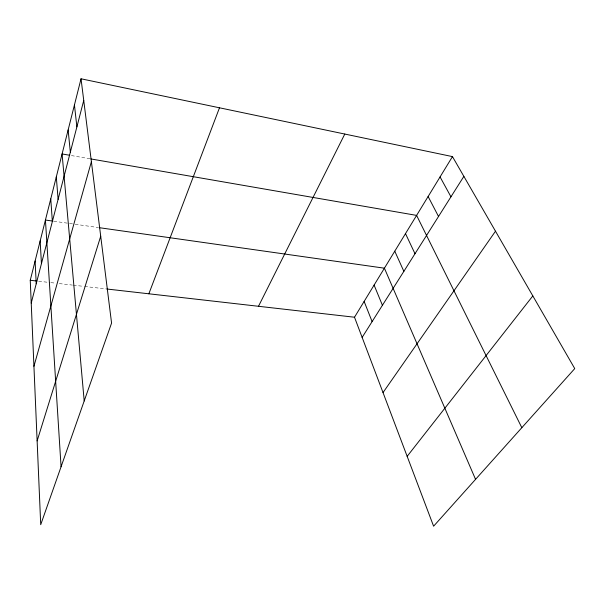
<?xml version="1.0" encoding="UTF-8"?>
<svg xmlns="http://www.w3.org/2000/svg" width="605" height="605" viewBox="0 0 605 605"><rect width="100%" height="100%" fill="white"/><g stroke="black" fill="none" stroke-linecap="round" stroke-linejoin="round"><path stroke-width="0.45" stroke-dasharray="3.02 2.27" d="M38.675 281.234L49.905 282.52M50.843 282.626L55.524 283.155M59.267 283.586L72.403 285.084M73.341 285.189L83.671 286.362M84.609 286.475L105.792 288.887M53.807 221.226L74.271 224.137M75.201 224.266L98.441 227.571M71.375 155.561L89.941 158.775"/><path stroke-width="0.91" d="M81.032 78.794L111.57 323.085L40.717 524.679L30.25 280.274L81.032 78.794L452.464 156.604L574.75 368.596L433.603 526.206L354.5 317.224L452.464 156.604M31.226 303.067L83.74 100.43M33.933 366.29L91.393 161.641M37.132 440.901L100.71 236.207M148.86 293.796L219.486 107.796M258.494 306.289L344.797 134.045M362.138 337.393L463.869 176.365M383.026 392.584L495.495 231.193M407.157 456.344L532.823 295.921M30.25 280.274L36.799 281.023M106.707 288.993L354.5 317.224M52.877 221.097L45.435 220.038L61.067 466.765M99.371 227.699L384.409 268.189L475.56 479.364M69.514 155.235L62.088 153.95L84.201 400.964M90.871 158.941L416.603 215.395L521.828 427.697M440.069 176.932L450.952 196.806M428.121 196.512L438.519 216.484M405.494 233.613L415 253.722M394.77 251.204L403.86 271.342M374.094 285.099L382.421 305.275M364.134 301.434L372.105 321.61M74.438 104.968L76.888 126.868M68.131 129.992L70.339 152.12M56.303 176.902L58.103 199.363M50.76 198.916L52.363 221.49M40.164 240.934L41.435 263.659M35.113 260.997L36.224 283.768"/></g></svg>
